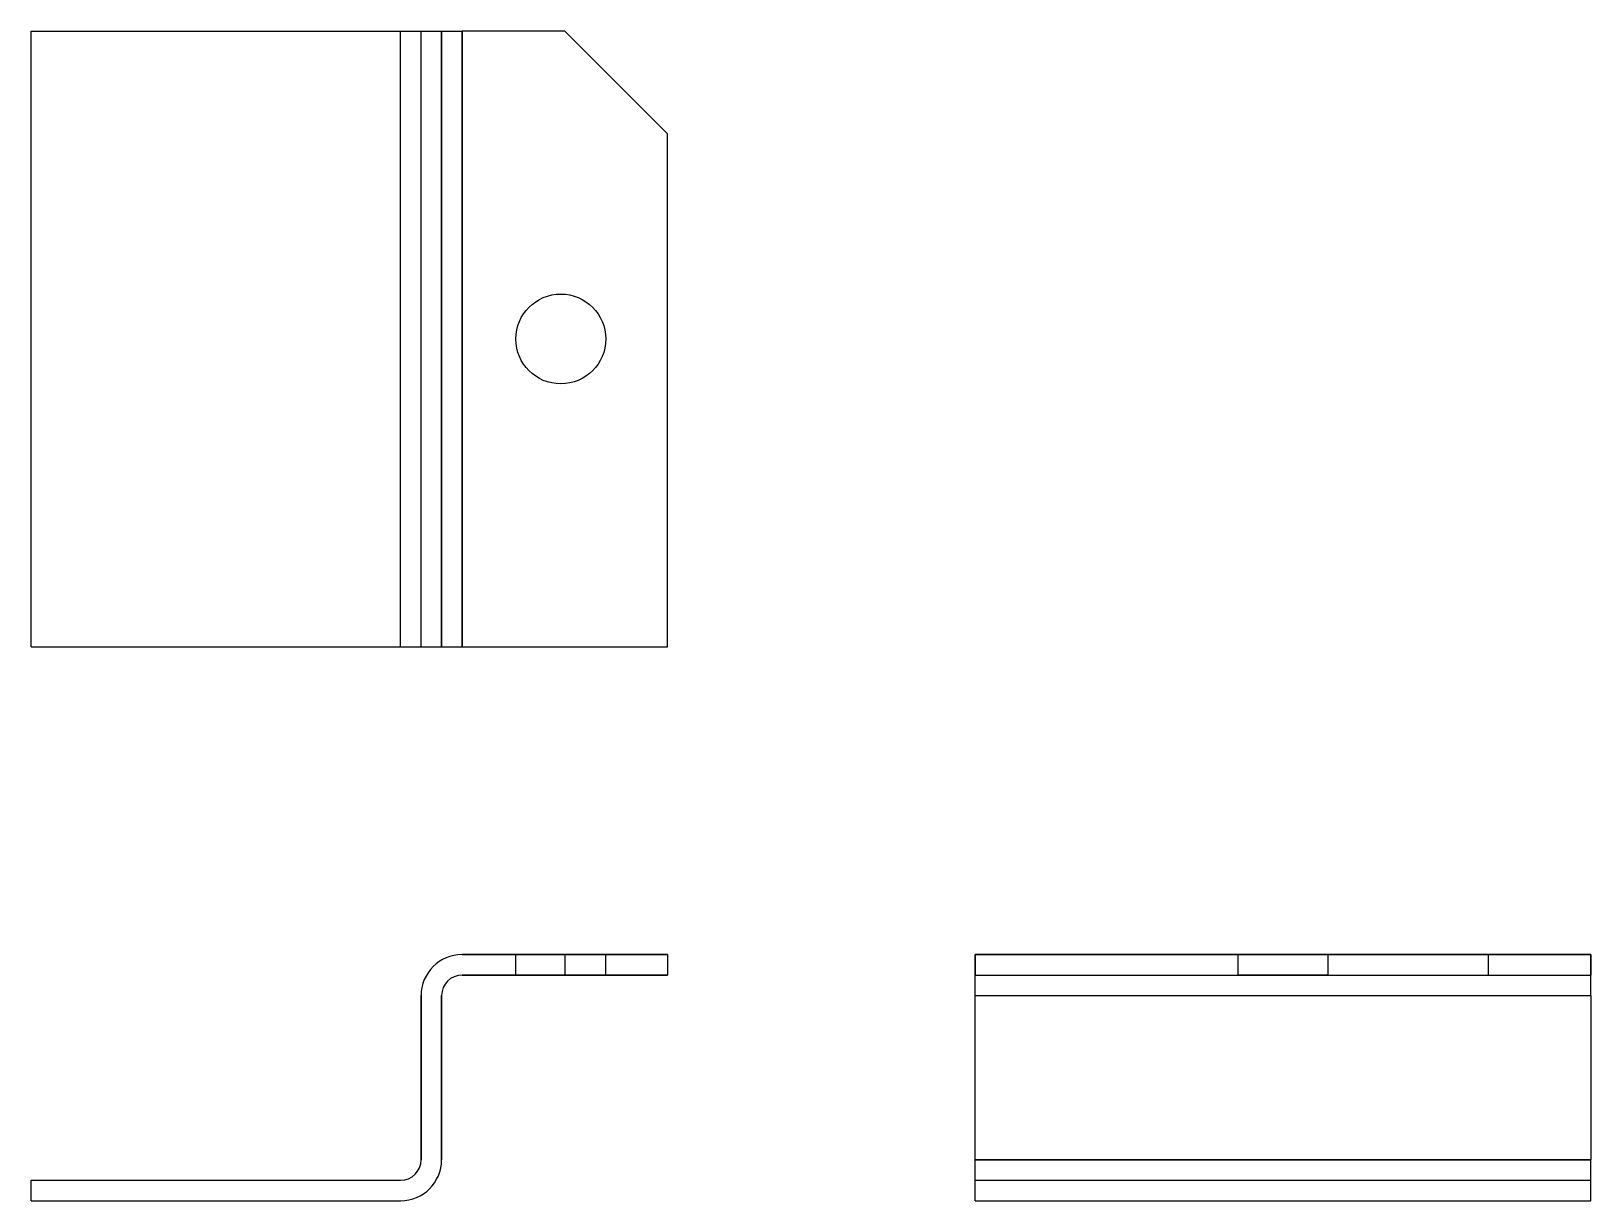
# Model space of a CAD drawing. Header units: millimetres. Extents: x 133 to 209, y 99 to 156.
import ezdxf

# ---------------------------------------------------------------- set-up
doc = ezdxf.new("R2010")
doc.units = ezdxf.units.MM
for name, color, linetype in [('ProjItem', 7, 'CONTINUOUS'), ('ProjItem001', 7, 'CONTINUOUS'), ('ProjItem002', 7, 'CONTINUOUS')]:
    doc.layers.add(name, color=color, linetype=linetype)

msp = doc.modelspace()

# ---------------------------------------------------------------- linework, layer by layer
at = {"layer": 'ProjItem'}
for p, q in [((159, 111), (154, 111)), ((154, 111), (164, 111)), ((156.62, 110), (156.62, 111)), ((164, 111), (159, 111)), ((159, 111), (159, 110)), ((160.996, 110), (160.996, 111)), ((164, 111), (164, 110)), ((164, 111), (164, 110)), ((159, 110), (154, 110)), ((154, 110), (164, 110)), ((164, 110), (159, 110)), ((152, 109), (152, 101)), ((152, 101), (152, 109)), ((153, 109), (153, 101)), ((153, 101), (153, 109)), ((133, 100), (151, 100)), ((133, 99), (133, 100)), ((133, 99), (133, 100)), ((133, 100), (151, 100)), ((133, 99), (151, 99)), ((133, 99), (151, 99))]:
    msp.add_line(p, q, dxfattribs=at)
for centre, radius, start, end in [((154, 109), 2, 90, 180), ((154, 109), 2, 90, 180), ((154, 109), 1, 90, 180), ((154, 109), 1, 90, 180), ((151, 101), 1, -90, 0), ((151, 101), 2, -90, 0), ((151, 101), 2, -90, 0), ((151, 101), 1, -90, 0)]:
    msp.add_arc(centre, radius, start, end, dxfattribs=at)
for points in [[(160.996, 111), (160.941, 111), (160.779, 111), (160.519, 111), (160.172, 111), (159.757, 111), (159.295, 111), (158.808, 111), (158.321, 111), (157.859, 111), (157.444, 111), (157.097, 111), (156.837, 111), (156.675, 111), (156.62, 111)], [(160.996, 110), (160.941, 110), (160.779, 110), (160.519, 110), (160.172, 110), (159.757, 110), (159.295, 110), (158.808, 110), (158.321, 110), (157.859, 110), (157.444, 110), (157.097, 110), (156.837, 110), (156.675, 110), (156.62, 110)]]:
    msp.add_open_spline(points, degree=1, dxfattribs=at)
for points, knots in [([(156.62, 111), (156.627, 111), (156.634, 111), (156.654, 111), (156.675, 111), (156.709, 111), (156.743, 111), (156.79, 111), (156.837, 111), (156.896, 111), (156.955, 111), (157.026, 111), (157.097, 111), (157.179, 111), (157.261, 111), (157.352, 111), (157.444, 111), (157.544, 111), (157.644, 111), (157.751, 111), (157.859, 111), (157.972, 111), (158.085, 111), (158.203, 111), (158.321, 111), (158.562, 111), (158.808, 111)], [4.712389, 4.712389, 4.712389, 4.824589, 4.824589, 4.936788, 4.936788, 5.048988, 5.048988, 5.161188, 5.161188, 5.273388, 5.273388, 5.385587, 5.385587, 5.497787, 5.497787, 5.609987, 5.609987, 5.722187, 5.722187, 5.834386, 5.834386, 5.946586, 5.946586, 6.058786, 6.058786, 6.283185, 6.283185, 6.283185]), ([(158.808, 111), (158.93, 111), (159.053, 111), (159.297, 111), (159.531, 111), (159.644, 111), (159.757, 111), (159.865, 111), (159.972, 111), (160.072, 111), (160.172, 111), (160.264, 111), (160.355, 111), (160.437, 111), (160.519, 111), (160.59, 111), (160.661, 111), (160.72, 111), (160.779, 111), (160.826, 111), (160.873, 111), (160.907, 111), (160.941, 111), (160.962, 111), (160.982, 111), (160.989, 111), (160.996, 111)], [0, 0, 0, 0.1122, 0.1122, 0.336599, 0.336599, 0.448799, 0.448799, 0.560999, 0.560999, 0.673198, 0.673198, 0.785398, 0.785398, 0.897598, 0.897598, 1.009798, 1.009798, 1.121997, 1.121997, 1.234197, 1.234197, 1.346397, 1.346397, 1.458597, 1.458597, 1.570796, 1.570796, 1.570796]), ([(156.62, 110), (156.627, 110), (156.634, 110), (156.654, 110), (156.675, 110), (156.709, 110), (156.743, 110), (156.79, 110), (156.837, 110), (156.896, 110), (156.955, 110), (157.026, 110), (157.097, 110), (157.179, 110), (157.261, 110), (157.352, 110), (157.444, 110), (157.544, 110), (157.644, 110), (157.751, 110), (157.859, 110), (157.972, 110), (158.085, 110), (158.203, 110), (158.321, 110), (158.562, 110), (158.808, 110)], [4.712389, 4.712389, 4.712389, 4.824589, 4.824589, 4.936788, 4.936788, 5.048988, 5.048988, 5.161188, 5.161188, 5.273388, 5.273388, 5.385587, 5.385587, 5.497787, 5.497787, 5.609987, 5.609987, 5.722187, 5.722187, 5.834386, 5.834386, 5.946586, 5.946586, 6.058786, 6.058786, 6.283185, 6.283185, 6.283185]), ([(158.808, 110), (158.93, 110), (159.053, 110), (159.297, 110), (159.531, 110), (159.644, 110), (159.757, 110), (159.865, 110), (159.972, 110), (160.072, 110), (160.172, 110), (160.264, 110), (160.355, 110), (160.437, 110), (160.519, 110), (160.59, 110), (160.661, 110), (160.72, 110), (160.779, 110), (160.826, 110), (160.873, 110), (160.907, 110), (160.941, 110), (160.962, 110), (160.982, 110), (160.989, 110), (160.996, 110)], [0, 0, 0, 0.1122, 0.1122, 0.336599, 0.336599, 0.448799, 0.448799, 0.560999, 0.560999, 0.673198, 0.673198, 0.785398, 0.785398, 0.897598, 0.897598, 1.009798, 1.009798, 1.121997, 1.121997, 1.234197, 1.234197, 1.346397, 1.346397, 1.458597, 1.458597, 1.570796, 1.570796, 1.570796])]:
    msp.add_open_spline(points, degree=2, knots=knots, dxfattribs=at)
at = {"layer": 'ProjItem001'}
for p, q in [((209, 111), (179, 111)), ((179, 111), (204, 111)), ((179, 111), (179, 110)), ((191.812, 110), (191.812, 111)), ((196.188, 111), (196.188, 110)), ((204, 111), (209, 111)), ((204, 111), (204, 110)), ((209, 111), (209, 110)), ((179, 110), (204, 110)), ((179, 110), (209, 110)), ((204, 110), (209, 110)), ((179, 101), (179, 109)), ((179, 109), (209, 109)), ((179, 101), (179, 109)), ((179, 109), (209, 109)), ((209, 109), (209, 101)), ((209, 109), (209, 101)), ((179, 101), (209, 101)), ((209, 101), (179, 101)), ((179, 99), (179, 100)), ((179, 100), (209, 100)), ((179, 100), (209, 100)), ((209, 99), (209, 100)), ((179, 99), (209, 99)), ((179, 99), (209, 99))]:
    msp.add_line(p, q, dxfattribs=at)
for points, degree, knots in [([(179, 109), (179, 109.225), (179, 109.447), (179, 109.661), (179, 109.73), (179, 109.799), (179, 109.868), (179, 109.933), (179, 109.999), (179, 110.064), (179, 110.125), (179, 110.186), (179, 110.247), (179, 110.303), (179, 110.358), (179, 110.414), (179, 110.464), (179, 110.514), (179, 110.564), (179, 110.607), (179, 110.65), (179, 110.693), (179, 110.73), (179, 110.766), (179, 110.802), (179, 110.831), (179, 110.859), (179, 110.888), (179, 110.908), (179, 110.929), (179, 110.95), (179, 110.962), (179, 110.975), (179, 110.987), (179, 110.992), (179, 110.996), (179, 111)], 3, [0, 0, 0, 0, 0.336599, 0.336599, 0.336599, 0.448799, 0.448799, 0.448799, 0.560999, 0.560999, 0.560999, 0.673198, 0.673198, 0.673198, 0.785398, 0.785398, 0.785398, 0.897598, 0.897598, 0.897598, 1.009798, 1.009798, 1.009798, 1.121997, 1.121997, 1.121997, 1.234197, 1.234197, 1.234197, 1.346397, 1.346397, 1.346397, 1.458597, 1.458597, 1.458597, 1.570796, 1.570796, 1.570796, 1.570796]), ([(209, 109), (209, 109.225), (209, 109.447), (209, 109.661), (209, 109.73), (209, 109.799), (209, 109.868), (209, 109.933), (209, 109.999), (209, 110.064), (209, 110.125), (209, 110.186), (209, 110.247), (209, 110.303), (209, 110.358), (209, 110.414), (209, 110.464), (209, 110.514), (209, 110.564), (209, 110.607), (209, 110.65), (209, 110.693), (209, 110.73), (209, 110.766), (209, 110.802), (209, 110.831), (209, 110.859), (209, 110.888), (209, 110.908), (209, 110.929), (209, 110.95), (209, 110.962), (209, 110.975), (209, 110.987), (209, 110.992), (209, 110.996), (209, 111)], 3, [0, 0, 0, 0, 0.336599, 0.336599, 0.336599, 0.448799, 0.448799, 0.448799, 0.560999, 0.560999, 0.560999, 0.673198, 0.673198, 0.673198, 0.785398, 0.785398, 0.785398, 0.897598, 0.897598, 0.897598, 1.009798, 1.009798, 1.009798, 1.121997, 1.121997, 1.121997, 1.234197, 1.234197, 1.234197, 1.346397, 1.346397, 1.346397, 1.458597, 1.458597, 1.458597, 1.570796, 1.570796, 1.570796, 1.570796]), ([(179, 109), (179, 109.169), (179, 109.33), (179, 109.435), (179, 109.532), (179, 109.626), (179, 109.707), (179, 109.744), (179, 109.782), (179, 109.814), (179, 109.847), (179, 109.874), (179, 109.901), (179, 109.922), (179, 109.944), (179, 109.959), (179, 109.975), (179, 109.984), (179, 109.994), (179, 109.997), (179, 110)], 2, [0, 0, 0, 0.336599, 0.336599, 0.560999, 0.560999, 0.785398, 0.785398, 0.897598, 0.897598, 1.009798, 1.009798, 1.121997, 1.121997, 1.234197, 1.234197, 1.346397, 1.346397, 1.458597, 1.458597, 1.570796, 1.570796, 1.570796]), ([(209, 109), (209, 109.169), (209, 109.33), (209, 109.435), (209, 109.532), (209, 109.626), (209, 109.707), (209, 109.744), (209, 109.782), (209, 109.814), (209, 109.847), (209, 109.874), (209, 109.901), (209, 109.922), (209, 109.944), (209, 109.959), (209, 109.975), (209, 109.984), (209, 109.994), (209, 109.997), (209, 110)], 2, [0, 0, 0, 0.336599, 0.336599, 0.560999, 0.560999, 0.785398, 0.785398, 0.897598, 0.897598, 1.009798, 1.009798, 1.121997, 1.121997, 1.234197, 1.234197, 1.346397, 1.346397, 1.458597, 1.458597, 1.570796, 1.570796, 1.570796]), ([(179, 100), (179, 100.002), (179, 100.004), (179, 100.006), (179, 100.013), (179, 100.019), (179, 100.025), (179, 100.035), (179, 100.046), (179, 100.056), (179, 100.07), (179, 100.085), (179, 100.099), (179, 100.117), (179, 100.135), (179, 100.153), (179, 100.175), (179, 100.197), (179, 100.218), (179, 100.243), (179, 100.268), (179, 100.293), (179, 100.347), (179, 100.406), (179, 100.468), (179, 100.501), (179, 100.533), (179, 100.566), (179, 100.702), (179, 100.85), (179, 101)], 3, [0, 0, 0, 0, 0.1122, 0.1122, 0.1122, 0.224399, 0.224399, 0.224399, 0.336599, 0.336599, 0.336599, 0.448799, 0.448799, 0.448799, 0.560999, 0.560999, 0.560999, 0.673198, 0.673198, 0.673198, 0.785398, 0.785398, 0.785398, 1.009798, 1.009798, 1.009798, 1.121997, 1.121997, 1.121997, 1.570796, 1.570796, 1.570796, 1.570796]), ([(179, 99), (179, 99.006), (179, 99.013), (179, 99.031), (179, 99.05), (179, 99.081), (179, 99.112), (179, 99.155), (179, 99.198), (179, 99.252), (179, 99.307), (179, 99.371), (179, 99.436), (179, 99.511), (179, 99.586), (179, 99.669), (179, 99.753), (179, 99.844), (179, 99.936), (179, 100.034), (179, 100.132), (179, 100.236), (179, 100.339), (179, 100.447), (179, 100.555), (179, 100.775), (179, 101)], 2, [0, 0, 0, 0.1122, 0.1122, 0.224399, 0.224399, 0.336599, 0.336599, 0.448799, 0.448799, 0.560999, 0.560999, 0.673198, 0.673198, 0.785398, 0.785398, 0.897598, 0.897598, 1.009798, 1.009798, 1.121997, 1.121997, 1.234197, 1.234197, 1.346397, 1.346397, 1.570796, 1.570796, 1.570796]), ([(209, 100), (209, 100.002), (209, 100.004), (209, 100.006), (209, 100.013), (209, 100.019), (209, 100.025), (209, 100.035), (209, 100.046), (209, 100.056), (209, 100.07), (209, 100.085), (209, 100.099), (209, 100.117), (209, 100.135), (209, 100.153), (209, 100.175), (209, 100.197), (209, 100.218), (209, 100.243), (209, 100.268), (209, 100.293), (209, 100.347), (209, 100.406), (209, 100.468), (209, 100.501), (209, 100.533), (209, 100.566), (209, 100.702), (209, 100.85), (209, 101)], 3, [0, 0, 0, 0, 0.1122, 0.1122, 0.1122, 0.224399, 0.224399, 0.224399, 0.336599, 0.336599, 0.336599, 0.448799, 0.448799, 0.448799, 0.560999, 0.560999, 0.560999, 0.673198, 0.673198, 0.673198, 0.785398, 0.785398, 0.785398, 1.009798, 1.009798, 1.009798, 1.121997, 1.121997, 1.121997, 1.570796, 1.570796, 1.570796, 1.570796]), ([(209, 99), (209, 99.006), (209, 99.013), (209, 99.031), (209, 99.05), (209, 99.081), (209, 99.112), (209, 99.155), (209, 99.198), (209, 99.252), (209, 99.307), (209, 99.371), (209, 99.436), (209, 99.511), (209, 99.586), (209, 99.669), (209, 99.753), (209, 99.844), (209, 99.936), (209, 100.034), (209, 100.132), (209, 100.236), (209, 100.339), (209, 100.447), (209, 100.555), (209, 100.775), (209, 101)], 2, [0, 0, 0, 0.1122, 0.1122, 0.224399, 0.224399, 0.336599, 0.336599, 0.448799, 0.448799, 0.560999, 0.560999, 0.673198, 0.673198, 0.785398, 0.785398, 0.897598, 0.897598, 1.009798, 1.009798, 1.121997, 1.121997, 1.234197, 1.234197, 1.346397, 1.346397, 1.570796, 1.570796, 1.570796])]:
    msp.add_open_spline(points, degree=degree, knots=knots, dxfattribs=at)
for points in [[(196.188, 111), (196.133, 111), (195.971, 111), (195.711, 111), (195.364, 111), (194.949, 111), (194.487, 111), (194, 111), (193.513, 111), (193.051, 111), (192.636, 111), (192.289, 111), (192.029, 111), (191.867, 111), (191.812, 111)], [(191.812, 111), (191.867, 111), (192.029, 111), (192.289, 111), (192.636, 111), (193.051, 111), (193.513, 111), (194, 111), (194.487, 111), (194.949, 111), (195.364, 111), (195.711, 111), (195.971, 111), (196.133, 111), (196.188, 111)], [(196.188, 110), (196.133, 110), (195.971, 110), (195.711, 110), (195.364, 110), (194.949, 110), (194.487, 110), (194, 110), (193.513, 110), (193.051, 110), (192.636, 110), (192.289, 110), (192.029, 110), (191.867, 110), (191.812, 110)], [(191.812, 110), (191.867, 110), (192.029, 110), (192.289, 110), (192.636, 110), (193.051, 110), (193.513, 110), (194, 110), (194.487, 110), (194.949, 110), (195.364, 110), (195.711, 110), (195.971, 110), (196.133, 110), (196.188, 110)]]:
    msp.add_open_spline(points, degree=1, dxfattribs=at)
at = {"layer": 'ProjItem002'}
for p, q in [((133, 156), (151, 156)), ((133, 126), (133, 156)), ((133, 156), (151, 156)), ((133, 126), (133, 156)), ((151, 126), (151, 156)), ((151, 126), (151, 156)), ((152, 126), (152, 156)), ((152, 126), (152, 156)), ((153, 156), (153, 126)), ((153, 126), (153, 156)), ((159, 156), (154, 156)), ((154, 126), (154, 156)), ((159, 156), (154, 156)), ((154, 156), (154, 126)), ((164, 151), (159, 156)), ((164, 151), (159, 156)), ((164, 126), (164, 151)), ((164, 126), (164, 151)), ((133, 126), (151, 126)), ((133, 126), (151, 126)), ((154, 126), (164, 126)), ((154, 126), (164, 126))]:
    msp.add_line(p, q, dxfattribs=at)
msp.add_circle((158.808, 141), 2.188, dxfattribs=at)
msp.add_circle((158.808, 141), 2.188, dxfattribs=at)
for points, degree, knots in [([(151, 156), (151.225, 156), (151.447, 156), (151.661, 156), (151.73, 156), (151.799, 156), (151.868, 156), (151.933, 156), (151.999, 156), (152.064, 156), (152.125, 156), (152.186, 156), (152.247, 156), (152.303, 156), (152.358, 156), (152.414, 156), (152.464, 156), (152.514, 156), (152.564, 156), (152.607, 156), (152.65, 156), (152.693, 156), (152.73, 156), (152.766, 156), (152.802, 156), (152.831, 156), (152.859, 156), (152.888, 156), (152.908, 156), (152.929, 156), (152.95, 156), (152.962, 156), (152.975, 156), (152.987, 156), (152.992, 156), (152.996, 156), (153, 156)], 3, [0, 0, 0, 0, 0.336599, 0.336599, 0.336599, 0.448799, 0.448799, 0.448799, 0.560999, 0.560999, 0.560999, 0.673198, 0.673198, 0.673198, 0.785398, 0.785398, 0.785398, 0.897598, 0.897598, 0.897598, 1.009798, 1.009798, 1.009798, 1.121997, 1.121997, 1.121997, 1.234197, 1.234197, 1.234197, 1.346397, 1.346397, 1.346397, 1.458597, 1.458597, 1.458597, 1.570796, 1.570796, 1.570796, 1.570796]), ([(151, 156), (151.169, 156), (151.33, 156), (151.435, 156), (151.532, 156), (151.626, 156), (151.707, 156), (151.744, 156), (151.782, 156), (151.814, 156), (151.847, 156), (151.874, 156), (151.901, 156), (151.922, 156), (151.944, 156), (151.959, 156), (151.975, 156), (151.984, 156), (151.994, 156), (151.997, 156), (152, 156)], 2, [0, 0, 0, 0.336599, 0.336599, 0.560999, 0.560999, 0.785398, 0.785398, 0.897598, 0.897598, 1.009798, 1.009798, 1.121997, 1.121997, 1.234197, 1.234197, 1.346397, 1.346397, 1.458597, 1.458597, 1.570796, 1.570796, 1.570796]), ([(152, 156), (152.006, 156), (152.013, 156), (152.031, 156), (152.05, 156), (152.081, 156), (152.112, 156), (152.155, 156), (152.198, 156), (152.252, 156), (152.307, 156), (152.371, 156), (152.436, 156), (152.511, 156), (152.586, 156), (152.669, 156), (152.753, 156), (152.844, 156), (152.936, 156), (153.034, 156), (153.132, 156), (153.236, 156), (153.339, 156), (153.447, 156), (153.555, 156), (153.775, 156), (154, 156)], 2, [0, 0, 0, 0.1122, 0.1122, 0.224399, 0.224399, 0.336599, 0.336599, 0.448799, 0.448799, 0.560999, 0.560999, 0.673198, 0.673198, 0.785398, 0.785398, 0.897598, 0.897598, 1.009798, 1.009798, 1.121997, 1.121997, 1.234197, 1.234197, 1.346397, 1.346397, 1.570796, 1.570796, 1.570796]), ([(153, 156), (153.002, 156), (153.004, 156), (153.006, 156), (153.013, 156), (153.019, 156), (153.025, 156), (153.035, 156), (153.046, 156), (153.056, 156), (153.07, 156), (153.085, 156), (153.099, 156), (153.117, 156), (153.135, 156), (153.153, 156), (153.175, 156), (153.197, 156), (153.218, 156), (153.243, 156), (153.268, 156), (153.293, 156), (153.347, 156), (153.406, 156), (153.468, 156), (153.501, 156), (153.533, 156), (153.566, 156), (153.702, 156), (153.85, 156), (154, 156)], 3, [0, 0, 0, 0, 0.1122, 0.1122, 0.1122, 0.224399, 0.224399, 0.224399, 0.336599, 0.336599, 0.336599, 0.448799, 0.448799, 0.448799, 0.560999, 0.560999, 0.560999, 0.673198, 0.673198, 0.673198, 0.785398, 0.785398, 0.785398, 1.009798, 1.009798, 1.009798, 1.121997, 1.121997, 1.121997, 1.570796, 1.570796, 1.570796, 1.570796]), ([(151, 126), (151.225, 126), (151.447, 126), (151.661, 126), (151.73, 126), (151.799, 126), (151.868, 126), (151.933, 126), (151.999, 126), (152.064, 126), (152.125, 126), (152.186, 126), (152.247, 126), (152.303, 126), (152.358, 126), (152.414, 126), (152.464, 126), (152.514, 126), (152.564, 126), (152.607, 126), (152.65, 126), (152.693, 126), (152.73, 126), (152.766, 126), (152.802, 126), (152.831, 126), (152.859, 126), (152.888, 126), (152.908, 126), (152.929, 126), (152.95, 126), (152.962, 126), (152.975, 126), (152.987, 126), (152.992, 126), (152.996, 126), (153, 126)], 3, [0, 0, 0, 0, 0.336599, 0.336599, 0.336599, 0.448799, 0.448799, 0.448799, 0.560999, 0.560999, 0.560999, 0.673198, 0.673198, 0.673198, 0.785398, 0.785398, 0.785398, 0.897598, 0.897598, 0.897598, 1.009798, 1.009798, 1.009798, 1.121997, 1.121997, 1.121997, 1.234197, 1.234197, 1.234197, 1.346397, 1.346397, 1.346397, 1.458597, 1.458597, 1.458597, 1.570796, 1.570796, 1.570796, 1.570796]), ([(151, 126), (151.169, 126), (151.33, 126), (151.435, 126), (151.532, 126), (151.626, 126), (151.707, 126), (151.744, 126), (151.782, 126), (151.814, 126), (151.847, 126), (151.874, 126), (151.901, 126), (151.922, 126), (151.944, 126), (151.959, 126), (151.975, 126), (151.984, 126), (151.994, 126), (151.997, 126), (152, 126)], 2, [0, 0, 0, 0.336599, 0.336599, 0.560999, 0.560999, 0.785398, 0.785398, 0.897598, 0.897598, 1.009798, 1.009798, 1.121997, 1.121997, 1.234197, 1.234197, 1.346397, 1.346397, 1.458597, 1.458597, 1.570796, 1.570796, 1.570796]), ([(152, 126), (152.006, 126), (152.013, 126), (152.031, 126), (152.05, 126), (152.081, 126), (152.112, 126), (152.155, 126), (152.198, 126), (152.252, 126), (152.307, 126), (152.371, 126), (152.436, 126), (152.511, 126), (152.586, 126), (152.669, 126), (152.753, 126), (152.844, 126), (152.936, 126), (153.034, 126), (153.132, 126), (153.236, 126), (153.339, 126), (153.447, 126), (153.555, 126), (153.775, 126), (154, 126)], 2, [0, 0, 0, 0.1122, 0.1122, 0.224399, 0.224399, 0.336599, 0.336599, 0.448799, 0.448799, 0.560999, 0.560999, 0.673198, 0.673198, 0.785398, 0.785398, 0.897598, 0.897598, 1.009798, 1.009798, 1.121997, 1.121997, 1.234197, 1.234197, 1.346397, 1.346397, 1.570796, 1.570796, 1.570796]), ([(153, 126), (153.002, 126), (153.004, 126), (153.006, 126), (153.013, 126), (153.019, 126), (153.025, 126), (153.035, 126), (153.046, 126), (153.056, 126), (153.07, 126), (153.085, 126), (153.099, 126), (153.117, 126), (153.135, 126), (153.153, 126), (153.175, 126), (153.197, 126), (153.218, 126), (153.243, 126), (153.268, 126), (153.293, 126), (153.347, 126), (153.406, 126), (153.468, 126), (153.501, 126), (153.533, 126), (153.566, 126), (153.702, 126), (153.85, 126), (154, 126)], 3, [0, 0, 0, 0, 0.1122, 0.1122, 0.1122, 0.224399, 0.224399, 0.224399, 0.336599, 0.336599, 0.336599, 0.448799, 0.448799, 0.448799, 0.560999, 0.560999, 0.560999, 0.673198, 0.673198, 0.673198, 0.785398, 0.785398, 0.785398, 1.009798, 1.009798, 1.009798, 1.121997, 1.121997, 1.121997, 1.570796, 1.570796, 1.570796, 1.570796])]:
    msp.add_open_spline(points, degree=degree, knots=knots, dxfattribs=at)

doc.saveas('drawing.dxf')
